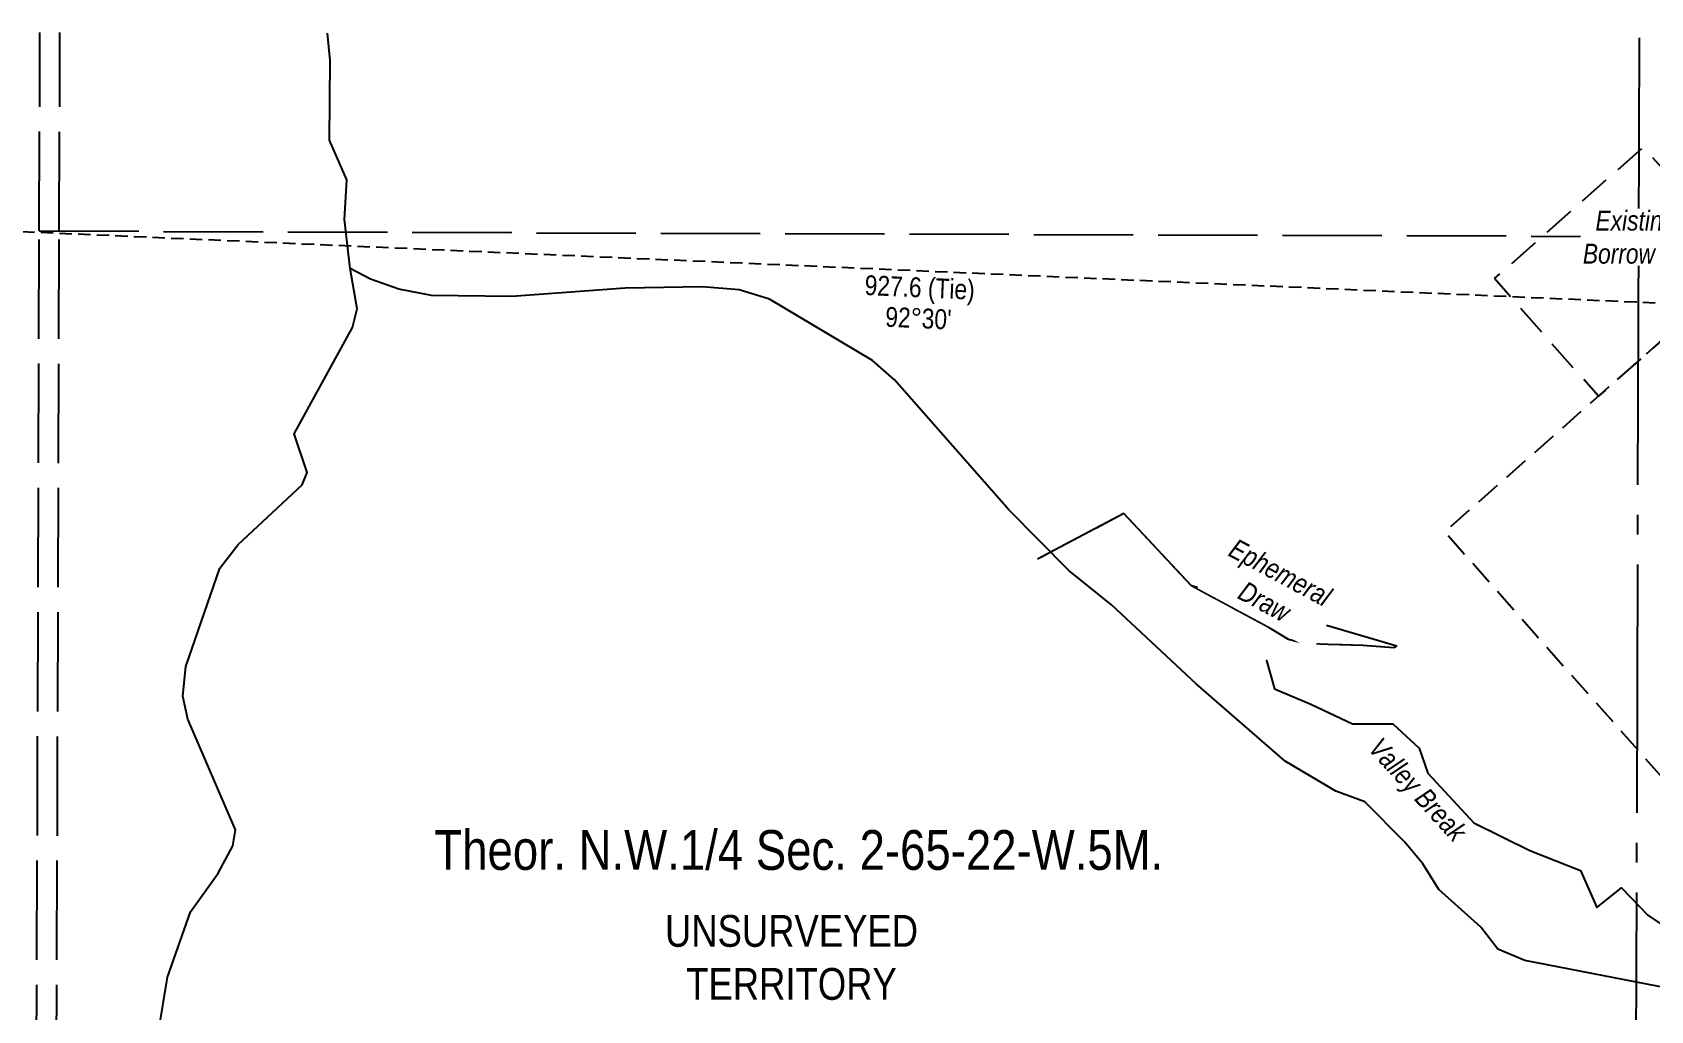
# Model space of a CAD drawing. Extents: x 482695 to 490591, y 6049436 to 6054495.
# Drawn here: x 485317 to 486131, y 6050296 to 6050788 of the extents above; entities that cross this region are included whole.
import ezdxf
from ezdxf.enums import TextEntityAlignment as Align

# ---------------------------------------------------------------- set-up
doc = ezdxf.new("R2010")
doc.units = 0
doc.header["$LTSCALE"] = 5
for name, pattern in [('foc-ACCESSROAD', [3.75, 2.5, -1.25]), ('foc-QUARTERLINE', [33, 25, -3, 2, -3]), ('foc-TIELINE', [1.875, 1.25, -0.625]), ('foc-TOPO-ephemeral', [6.25, 3.125, -0.625, 0.625, -0.625, 0.625, -0.625]), ('foc-UNSURVEYED', [12.5, 10, -2.5]), ('foc-WHEELTRACKS', [2, 0.4, -1.6]), ('HIDDEN2', [4.7625, 3.175, -1.5875])]:
    doc.linetypes.add(name, pattern=pattern)
for name, color, linetype in [('C-SYMBOL', 7, 'Continuous'), ('C-WS', 13, 'foc-ACCESSROAD'), ('L-BD', 7, 'Continuous'), ('L-QSEC', 8, 'foc-QUARTERLINE'), ('L-TIE', 7, 'foc-TIELINE'), ('L-UNS-T', 3, 'Continuous'), ('L-USEC', 7, 'foc-UNSURVEYED'), ('T-CREEK', 160, 'Continuous'), ('T-DRAW', 143, 'foc-TOPO-ephemeral'), ('T-EXISTING TFA', 220, 'HIDDEN2'), ('T-EXISTING TFA-T', 220, 'Continuous'), ('T-SLOPE', 48, 'Continuous'), ('T-WATER', 160, 'Continuous'), ('T-WATER-P3', 160, 'foc-WHEELTRACKS'), ('T-WATER-T', 170, 'Continuous')]:
    doc.layers.add(name, color=color, linetype=linetype)
doc.layers.add('T-TEXT', color=48, linetype='Continuous', lineweight=18)
doc.styles.add('175L', font='ARIALN.TTF', dxfattribs={"height": 20})
doc.styles.add('80CG', font='ARIALN.TTF', dxfattribs={"height": 10})
doc.styles.add('80L', font='ARIALN.TTF', dxfattribs={"height": 10})
doc.styles.add('foc-LtypeFont', font='ARIALN.TTF', dxfattribs={"height": 7.35})
doc.linetypes.add('foc-TOPO-flowdirection-NOLINE', pattern='A,0,[">",foc-LtypeFont,S=0.3,R=0,X=0,Y=-0.945],-20,[">",foc-LtypeFont,S=0.3,R=0,X=0,Y=-0.945],0', length=20)

msp = doc.modelspace()

# ---------------------------------------------------------------- linework, layer by layer
at = {"layer": 'C-WS', "flags": 128}
msp.add_lwpolyline([(486179.226, 6050365.034), (486331.314, 6050499.437), (486179.578, 6050671.14), (486027.489, 6050536.736)], close=True, dxfattribs=at)
at = {"layer": 'L-QSEC', "flags": 128}
for points in [[(486124.962, 6050685.344), (486125.266, 6050785.292)], [(486122.639, 6049900.294), (486124.962, 6050685.344)]]:
    msp.add_lwpolyline(points, dxfattribs=at)
at = {"layer": 'L-USEC', "flags": 128}
for points in [[(485320.819, 6050688.086), (485320.819, 6050688.09), (485321.141, 6050788.034)], [(485330.872, 6050688.052), (485331.194, 6050788)], [(485318.226, 6049883.848), (485320.819, 6050688.086)], [(485320.819, 6050688.086), (486124.962, 6050685.344)], [(485328.279, 6049883.814), (485330.872, 6050688.052)], [(486124.962, 6050685.344), (486929.105, 6050682.603)]]:
    msp.add_lwpolyline(points, dxfattribs=at)
at = {"layer": 'T-CREEK', "flags": 128}
msp.add_lwpolyline([(486151.524, 6050304.754), (486067.735, 6050321.101), (486054.093, 6050326.748), (486045.607, 6050337.874), (486024.525, 6050356.797), (486016.474, 6050369.716), (486007.27, 6050380.788), (485987.274, 6050400.904), (485972.612, 6050406.256), (485947.171, 6050421.256), (485902.372, 6050460.21), (485859.918, 6050499.978), (485838.404, 6050517.224), (485808.235, 6050547.759), (485750.767, 6050613.123), (485739.807, 6050622.889), (485687.906, 6050653.856), (485672.76, 6050658.436), (485654.037, 6050659.923), (485615.363, 6050659.37), (485558.34, 6050655.197), (485517.933, 6050655.559), (485501.629, 6050658.766), (485487.389, 6050663.759), (485477.153, 6050669.266)], dxfattribs=at)
at = {"layer": 'T-DRAW', "linetype": 'foc-TOPO-flowdirection-NOLINE'}
for points in [[(486003.392, 6050479.192), (485900.066, 6050509.526), (485866.115, 6050545.923), (485866.115, 6050545.923), (485822.742, 6050523.016)], [(486003.392, 6050479.192), (486001.764, 6050478.356), (485986.231, 6050479.469), (485968.812, 6050480.091), (485956.513, 6050480.491), (485948.879, 6050482.523), (485938.988, 6050488.612), (485900.066, 6050509.526), (485866.115, 6050545.923), (485822.742, 6050523.016)]]:
    msp.add_lwpolyline(points, dxfattribs=at)
at = {"layer": 'T-DRAW'}
msp.add_lwpolyline([(486003.392, 6050479.192), (486001.764, 6050478.356), (485986.231, 6050479.469), (485968.812, 6050480.091), (485956.513, 6050480.491), (485948.879, 6050482.523), (485938.988, 6050488.612), (485900.066, 6050509.526), (485866.115, 6050545.923), (485822.742, 6050523.016)], dxfattribs=at)
at = {"layer": 'T-SLOPE', "flags": 128}
msp.add_lwpolyline([(485938.187, 6050471.622), (485937.869, 6050472.047), (485941.811, 6050457.739), (485960.184, 6050449.918), (485981.042, 6050440.134), (486001.25, 6050440.072), (486014.59, 6050427.819), (486018.932, 6050415.318), (486042.01, 6050390.271), (486070.129, 6050376.448), (486095.756, 6050366.379), (486103.834, 6050347.623), (486116.381, 6050357.575), (486129.481, 6050343.798), (486167.055, 6050318.55)], dxfattribs=at)
at = {"layer": 'T-WATER', "flags": 128}
msp.add_lwpolyline([(485381.161, 6050287.214), (485385.353, 6050312.677), (485396.811, 6050345.574), (485410.79, 6050364.9), (485418.065, 6050378.716), (485419.425, 6050386.695), (485395.461, 6050442.46), (485392.993, 6050454.064), (485394.56, 6050468.932), (485411.612, 6050518.502), (485420.772, 6050530.347), (485452.995, 6050560.324), (485455.548, 6050566.557), (485449.028, 6050585.94), (485478.359, 6050639.543), (485480.631, 6050648.97), (485477.153, 6050669.266), (485474.229, 6050693.786), (485475.402, 6050713.875), (485466.651, 6050733.729), (485467.108, 6050773.825), (485465.648, 6050787.541)], dxfattribs=at)
at = {"layer": 'T-WATER', "linetype": 'foc-TOPO-flowdirection-NOLINE', "flags": 128}
msp.add_lwpolyline([(485615.88, 6049999.082), (485597.932, 6050004.3), (485593.288, 6050011.261), (485588.893, 6050050.514), (485587.178, 6050055.432), (485577.599, 6050066.716), (485554.755, 6050085.148), (485546.056, 6050097.322), (485535.13, 6050116.986), (485527.93, 6050140.285), (485526.091, 6050169.845), (485517.664, 6050182.05), (485499.669, 6050197.667), (485491.73, 6050201.324), (485467.354, 6050199.97), (485452.923, 6050203.994), (485432.916, 6050214.845), (485413.426, 6050227.813), (485396.894, 6050241.623), (485390.584, 6050249.652), (485384.141, 6050263.255), (485381.161, 6050287.214), (485385.353, 6050312.677), (485396.811, 6050345.574), (485410.79, 6050364.9), (485418.065, 6050378.716), (485419.425, 6050386.695), (485395.461, 6050442.46), (485392.993, 6050454.064), (485394.56, 6050468.932), (485411.612, 6050518.502), (485420.772, 6050530.347), (485452.995, 6050560.324), (485455.548, 6050566.557), (485449.028, 6050585.94), (485478.359, 6050639.543), (485480.631, 6050648.97), (485477.153, 6050669.266), (485474.229, 6050693.786), (485475.402, 6050713.875), (485466.651, 6050733.729), (485467.108, 6050773.825), (485465.648, 6050787.541)], dxfattribs=at)
at = {"layer": 'T-WATER-P3', "linetype": 'foc-TOPO-flowdirection-NOLINE', "flags": 128}
msp.add_lwpolyline([(486151.524, 6050304.754), (486067.735, 6050321.101), (486054.093, 6050326.748), (486045.607, 6050337.874), (486024.525, 6050356.797), (486016.474, 6050369.716), (486007.27, 6050380.788), (485987.274, 6050400.904), (485972.612, 6050406.256), (485947.171, 6050421.256), (485902.372, 6050460.21), (485859.918, 6050499.978), (485838.404, 6050517.224), (485808.235, 6050547.759), (485750.767, 6050613.123), (485739.807, 6050622.889), (485687.906, 6050653.856), (485672.76, 6050658.436), (485654.037, 6050659.923), (485615.363, 6050659.37), (485558.34, 6050655.197), (485517.933, 6050655.559), (485501.629, 6050658.766), (485487.389, 6050663.759), (485477.153, 6050669.266)], dxfattribs=at)

# ---------------------------------------------------------------- texts
at = {"layer": 'C-SYMBOL', "color": 3, "style": '175L'}
msp.add_text('Theor. N.W.1/4 Sec. 2-65-22-W.5M.', height=19.98942, dxfattribs=at).set_placement((485702.691, 6050360.645), align=Align.BOTTOM_CENTER)
at = {"layer": 'L-BD', "style": '80L'}
for s, height, p in [('927.6 (Tie)', 9.99473, (485763.425, 6050658.443)), ("92°30'", 9.9947, (485762.804, 6050644.214))]:
    msp.add_text(s, height=height, rotation=357.4994, dxfattribs=at).set_placement(p, align=Align.MIDDLE)
at = {"layer": 'L-UNS-T', "color": 3, "insert": (485699.009, 6050322.478), "char_height": 16, "attachment_point": 5, "style": '80L'}
msp.add_mtext_dynamic_manual_height_columns('UNSURVEYED TERRITORY', width=126.41375, gutter_width=47.5, heights=[0], dxfattribs=at)
at = {"layer": 'T-TEXT', "insert": (485995.261, 6050434.616), "char_height": 9.99472, "attachment_point": 1, "rotation": 312.657071, "style": '80L'}
msp.add_mtext_dynamic_manual_height_columns('\\pi0.75901;{\\fArial Narrow|b0|i1|c0|p34;Valley Break}', width=64.98382, gutter_width=125, heights=[0], dxfattribs=at)

# ---------------------------------------------------------------- next in the draw order: texts
at = {"layer": 'T-EXISTING TFA-T', "insert": (486123.275, 6050684.917), "char_height": 10, "width": 52.86262, "attachment_point": 5, "style": '80CG', "bg_fill": 3, "box_fill_scale": 1.1, "bg_fill_color": 256, "bg_fill_transparency": 0}
msp.add_mtext('\\A1;{\\fArial Narrow|b0|i1|c0|p34;Existing \\PBorrow Pit}', dxfattribs=at)
at = {"layer": 'T-WATER-T', "insert": (485922.442, 6050533.94), "char_height": 10, "attachment_point": 1, "rotation": 331.749305, "style": '80L', "bg_fill": 2}
msp.add_mtext_dynamic_manual_height_columns('\\pi0.32626;{\\fArial Narrow|b0|i1|c0|p34;Ephemeral \\P\\pi14.593;Draw}', width=55.97995, gutter_width=50, heights=[0], dxfattribs=at)

# ---------------------------------------------------------------- next in the draw order: linework, layer by layer
at = {"layer": 'L-TIE', "flags": 128}
msp.add_lwpolyline([(486226.966, 6050647.703), (485300.713, 6050688.154)], dxfattribs=at)
at = {"layer": 'T-EXISTING TFA', "flags": 128}
msp.add_lwpolyline([(486179.578, 6050671.14), (486104.684, 6050604.955), (486052.398, 6050664.121), (486127.292, 6050730.305)], close=True, dxfattribs=at)

doc.saveas('drawing.dxf')
